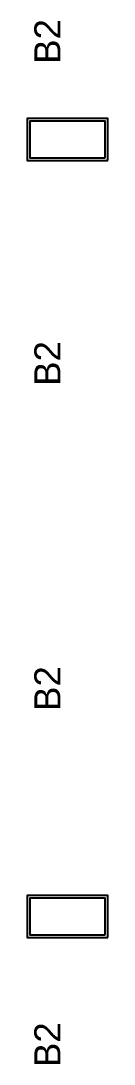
# Model space of a CAD drawing. Header units: inches. Extents: x -605 to 2991212, y -2872845 to 0.
# Drawn here: x 2834479 to 2835249, y -2272971 to -2263035 of the extents above; entities that cross this region are included whole.
import ezdxf
from ezdxf.enums import TextEntityAlignment as Align

# ---------------------------------------------------------------- set-up
doc = ezdxf.new("R2010")
doc.units = ezdxf.units.IN
doc.header["$LTSCALE"] = 600
doc.header["$MEASUREMENT"] = 0
doc.layers.add('rRCC 2', color=40, linetype='Continuous', lineweight=15)
doc.styles.get("Standard").update_dxf_attribs({"font": 'arial.ttf'})

msp = doc.modelspace()

# ---------------------------------------------------------------- linework, layer by layer
at = {"color": 6, "linetype": 'ByBlock'}
for points in [[(2835249.5, -2264365), (2835249.5, -2263965), (2834479.5, -2263965), (2834479.5, -2264365)], [(2835249.5, -2271765), (2835249.5, -2271365), (2834479.5, -2271365), (2834479.5, -2271765)]]:
    msp.add_lwpolyline(points, close=True, dxfattribs=at)
at = {"color": 3, "linetype": 'ByBlock'}
for points in [[(2835224.5, -2264340), (2835224.5, -2263990), (2834504.5, -2263990), (2834504.5, -2264340)], [(2835224.5, -2271740), (2835224.5, -2271390), (2834504.5, -2271390), (2834504.5, -2271740)]]:
    msp.add_lwpolyline(points, close=True, dxfattribs=at)

# ---------------------------------------------------------------- texts
at = {"layer": 'rRCC 2'}
for p in [(2834672.1, -2263230.9), (2834672.1, -2266298), (2834672.1, -2269394), (2834672.1, -2272785.7)]:
    msp.add_text('B2', height=250, rotation=90, dxfattribs=at).set_placement(p, align=Align.MIDDLE_CENTER)

doc.saveas('drawing.dxf')
